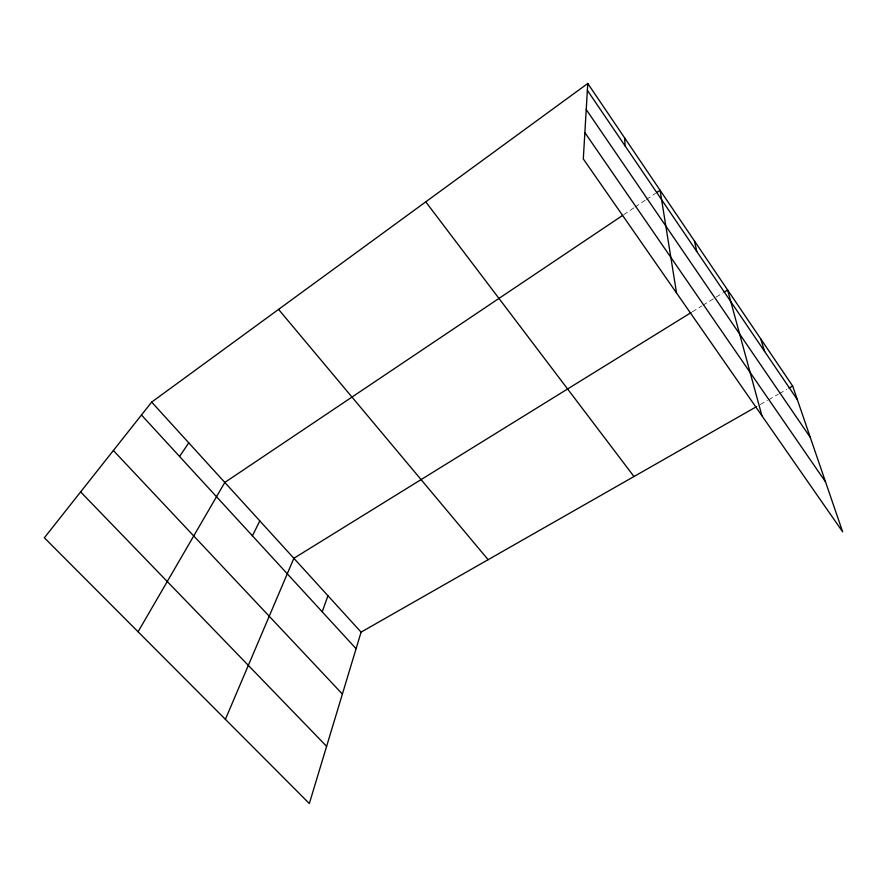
<?xml version="1.0" encoding="UTF-8"?>
<svg xmlns="http://www.w3.org/2000/svg" width="887" height="887" viewBox="0 0 887 887"><rect width="100%" height="100%" fill="white"/><g stroke="black" fill="none" stroke-linecap="round" stroke-linejoin="round"><path stroke-width="0.67" stroke-dasharray="4.43 3.33" d="M623.694 214.709L633.939 207.835M635.07 207.07L645.315 200.207M646.446 199.442L655.548 193.333M692.315 311.836L701.728 306.015M702.914 305.283L722.927 292.898M760.259 404.527L767.466 400.414M768.663 399.738L778.265 394.26M779.473 393.573L786.669 389.46"/><path stroke-width="1.33" d="M587.782 83.478L583.302 158.928L842.65 531.834L792.679 386.045L587.782 83.478L151.666 402.099L44.35 537.788L309.341 803.522L361.087 632.132L756.655 406.579M322.181 611.786L327.957 595.731M225.398 719.335L293.863 558.289L691.139 312.568M252.407 535.803L259.824 520.902M138.073 631.766L224.81 482.439L622.552 215.474M179.551 456.461L188.776 442.846M656.69 192.568L660.105 190.273L676.548 293.009M724.102 292.178L727.628 289.994L761.922 415.759M789.075 388.096L792.679 386.045M80.628 491.919L326.604 746.333M113.381 450.507L342.393 694.044M141.465 414.994L356.086 648.707M151.666 402.099L361.087 632.132M278.562 309.386L488.127 559.686M425.76 201.848L633.972 476.53M584.866 132.595L825.531 481.896M586.229 109.556L810.274 437.38M587.371 90.341L797.346 399.649M760.702 338.823L764.649 351.485M694.432 240.976L696.805 251.553M624.57 137.807L625.158 146"/></g></svg>
